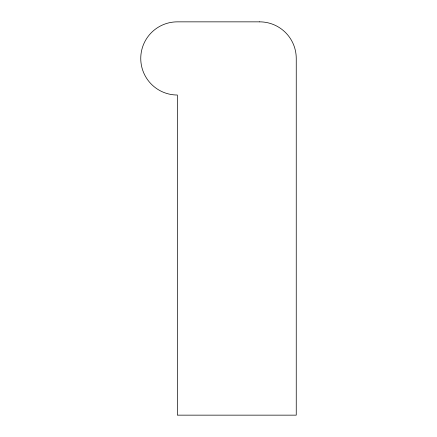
<?xml version="1.0" encoding="UTF-8"?>
<svg xmlns="http://www.w3.org/2000/svg" width="437" height="437" viewBox="0 0 437 437"><rect width="100%" height="100%" fill="white"/><g stroke="black" fill="none" stroke-linecap="round" stroke-linejoin="round"><path stroke-width="0.66" d="M259.66 21.85L177.34 21.85A36.588 36.588 0 0 0 140.752 58.438A36.588 36.588 0 0 0 177.34 95.02L177.34 415.15L296.248 415.15L296.248 58.438A36.588 36.588 0 0 0 259.66 21.85"/></g></svg>
